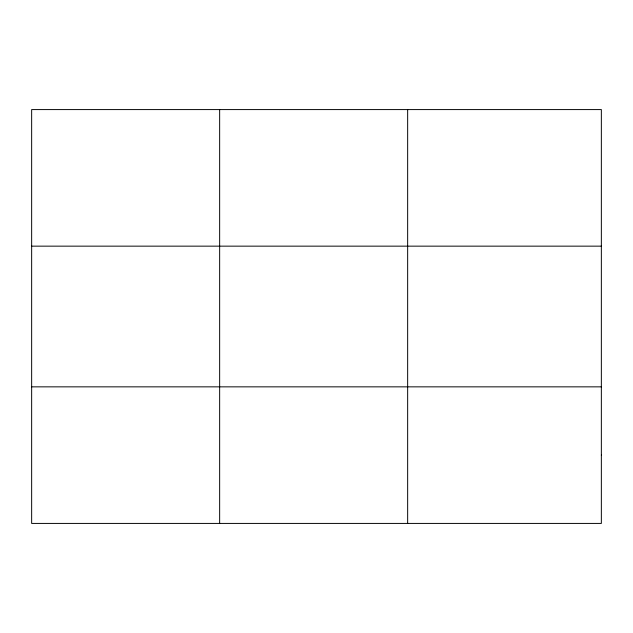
<?xml version="1.0" encoding="UTF-8"?>
<svg xmlns="http://www.w3.org/2000/svg" width="633" height="633" viewBox="0 0 633 633"><rect width="100%" height="100%" fill="white"/><g stroke="black" fill="none" stroke-linecap="round" stroke-linejoin="round"><path stroke-width="0.95" d="M219.651 109.58L219.651 523.42M407.652 109.58L407.652 523.42M31.65 246.15L601.35 246.15M31.65 386.85L601.35 386.85M601.35 455.135L601.35 523.42L31.65 523.42L31.65 109.58L601.35 109.58L601.35 455.135"/></g></svg>
